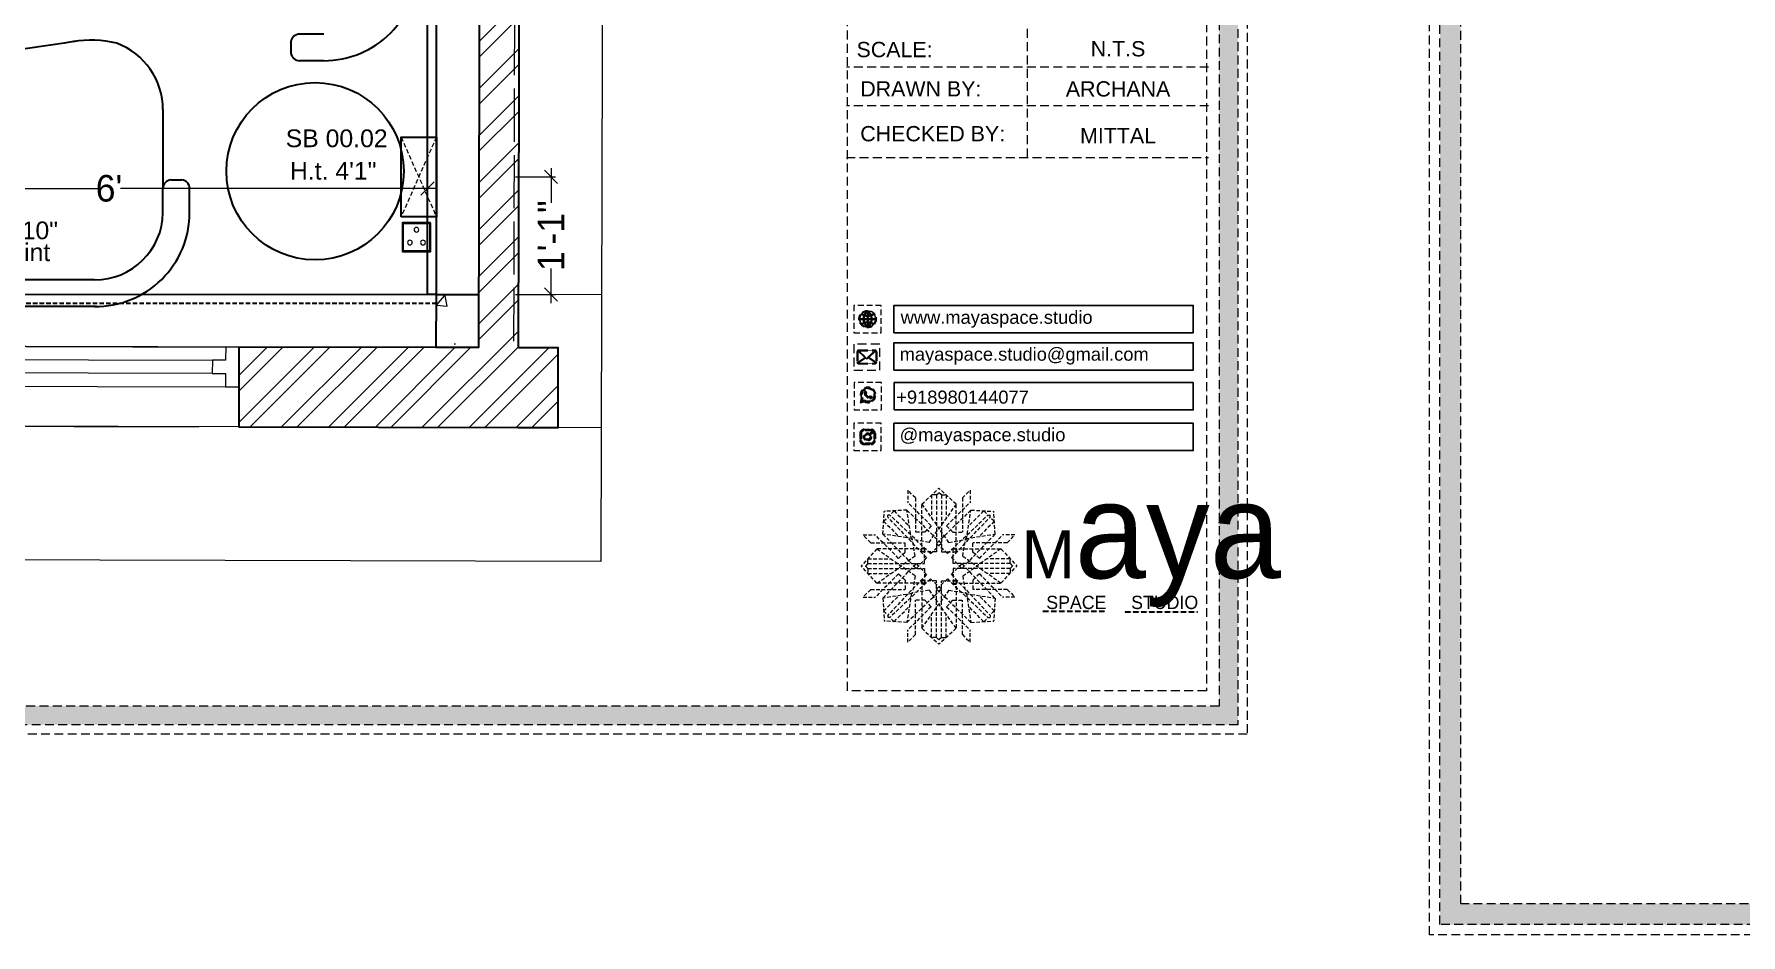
# Model space of a CAD drawing. Header units: millimetres. Extents: x 35877 to 3066687, y -650199 to -40525.
# Drawn here: x 147806 to 147998.4, y -179339.3 to -179237.7 of the extents above; entities that cross this region are included whole.
import ezdxf
from ezdxf.enums import TextEntityAlignment as Align

# ---------------------------------------------------------------- set-up
doc = ezdxf.new("R2010")
doc.units = ezdxf.units.MM
doc.header["$MEASUREMENT"] = 0
doc.header["$PDMODE"] = 35
for name, pattern in [('00 . GROUND FLOOR$0$DASHED', [0.75, 0.5, -0.25]), ('ACAD_ISO02W100', [15, 12, -3]), ('DASHED', [0.75, 0.5, -0.25]), ('DASHED2', [0.375, 0.25, -0.125]), ('DASHEDX2', [1.5, 1, -0.5])]:
    doc.linetypes.add(name, pattern=pattern)
doc.layers.get('Defpoints').update_dxf_attribs({"color": 220})
doc.layers.add('AR HATCH-7', color=7, linetype='Continuous')
for name, color, linetype, lineweight in [('Dimension', 10, 'DASHEDX2', 20), ('el', 7, 'Continuous', 20), ('ELEC-wires', 1, 'DASHED2', 13), ('Electrical', 84, 'Continuous', 30), ('FIRST FLOOR ( DW_RAIL )', 7, 'Continuous', 9), ('FUR', 250, 'Continuous', 0), ('FURNITURE', 32, 'Continuous', 9), ('furniture dimensions', 1, 'DASHED', 0), ('FURNITURE-1', 252, 'Continuous', 13), ('GDR_FLOATING COLUMN', 3, 'Continuous', 18), ('GROUND FLOOR', 7, 'Continuous', 9), ('GROUND FLOOR  ( PLINE )', 251, 'Continuous', 30), ('GROUND FLOOR ( DW_RAIL )', 7, 'Continuous', 9), ('hatch-rcc', 251, 'Continuous', 9), ('Labelling', 1, 'Continuous', 25), ('NAME PLATE', 7, 'Continuous', 25), ('wall', 7, 'Continuous', 30), ('XX~SLAB ( BEAM )~ ( DIM )', 7, 'Continuous', 9)]:
    doc.layers.add(name, color=color, linetype=linetype, lineweight=lineweight)
doc.styles.add('Arial', font='arial.ttf')
doc.styles.add('century g', font='GOTHIC.TTF')
doc.styles.get("Standard").update_dxf_attribs({"font": 'arial.ttf', "height": 6})
doc.dimstyles.new('Archana', dxfattribs={"dimtxt": 2, "dimasz": 0.75, "dimexe": 0.5, "dimexo": 0.5, "dimgap": 0, "dimtad": 0, "dimzin": 0, "dimdsep": 46, "dimlunit": 4, "dimtxsty": 'century g', "dimblk": 'OBLIQUE', "dimcen": 0, "dimdle": 1, "dimclrd": 256, "dimclre": 256, "dimclrt": 256, "dimadec": 0, "dimazin": 0, "dimtfac": 1, "dimtofl": 0, "dimtmove": 1, "dimatfit": 3, "dimfxl": 1, "dimfxlon": 1, "dimtolj": 1, "dimtzin": 0, "dimlwd": -1, "dimlwe": -1, "dimarcsym": 0})

# ---------------------------------------------------------------- blocks, each defined once
blk = doc.blocks.new('_Oblique')
at = {"layer": 'wall', "color": 0, "lineweight": -2}
blk.add_line((-0.5, -0.5), (0.5, 0.5), dxfattribs=at)
blk = doc.blocks.new('*D333')
at = {"layer": 'Defpoints', "color": 0, "linetype": 'Continuous', "lineweight": 0, "transparency": 16777216}
for p in [(147850.35, -179255.08), (147850.35, -179267.02, 0.05), (147778.53, -179272.84, 0.05)]:
    blk.add_point(p, dxfattribs=at)
at = {"layer": 'furniture dimensions', "color": 5, "linetype": 'Continuous', "transparency": 16777216}
for p, q in [((147777.53, -179255.08), (147813.14, -179255.08)), ((147851.35, -179255.08), (147815.74, -179255.08)), ((147850.35, -179259.08), (147850.35, -179254.58))]:
    blk.add_line(p, q, dxfattribs=at)
at = {"layer": 'furniture dimensions', "color": 5, "linetype": 'ByBlock', "transparency": 16777216}
blk.add_line((147778.53, -179259.08), (147778.53, -179254.58), dxfattribs=at)
at = {"layer": 'furniture dimensions', "color": 5, "linetype": 'Continuous', "transparency": 16777216, "xscale": 1.5, "yscale": 1.5, "zscale": 1.5, "rotation": 180}
blk.add_blockref('_Oblique', (147778.53, -179255.08), dxfattribs=at)
at = {"layer": 'furniture dimensions', "color": 5, "linetype": 'Continuous', "transparency": 16777216, "xscale": 1.5, "yscale": 1.5, "zscale": 1.5}
blk.add_blockref('_Oblique', (147850.35, -179255.08), dxfattribs=at)
at = {"layer": 'furniture dimensions', "linetype": 'Continuous', "lineweight": 0, "transparency": 16777216, "insert": (147814.44, -179255.08), "char_height": 3, "attachment_point": 5, "style": 'century g'}
blk.add_mtext("\\A1;6'", dxfattribs=at)
blk = doc.blocks.new('FSFSF')
at = {"color": 42, "lineweight": 5, "true_color": 0xe0ac11}
for p, q in [((28600.03, 143.51), (28600.03, 140.16)), ((28602.15, 141.41), (28600.03, 143.51)), ((28602.15, 141.41), (28602.15, 131.95)), ((28603.86, 139.69), (28608.58, 144.08)), ((28607.9, 142.22), (28606.58, 142.22)), ((28606.58, 142.22), (28606.58, 135.84)), ((28607.9, 142.22), (28608.58, 142.85)), ((28607.9, 142.22), (28607.9, 126.58)), ((28613.31, 139.69), (28608.58, 144.08)), ((28609.27, 142.22), (28608.59, 142.85)), ((28609.27, 142.22), (28609.27, 126.58)), ((28609.27, 142.22), (28610.59, 142.22)), ((28610.59, 142.22), (28610.59, 135.84)), ((28615.02, 141.41), (28617.14, 143.51)), ((28615.02, 141.41), (28615.02, 131.95)), ((28617.14, 143.51), (28617.14, 140.16)), ((28593.19, 131.45), (28593.54, 137.71)), ((28593.39, 135), (28594.56, 136.12)), ((28599.8, 138.06), (28593.54, 137.71)), ((28595.12, 136.69), (28594.53, 136.69)), ((28594.56, 136.12), (28594.56, 136.71)), ((28605.17, 124.98), (28594.56, 136.12)), ((28596.24, 137.86), (28595.12, 136.69)), ((28606.27, 126.08), (28595.12, 136.69)), ((28596.24, 137.86), (28600.47, 133.65)), ((28601.03, 130), (28599.8, 138.06)), ((28599.8, 138.05), (28608.58, 129.56)), ((28606.47, 133.76), (28600.03, 140.16)), ((28603.86, 126.58), (28603.86, 139.69)), ((28603.86, 139.69), (28608.58, 133.02)), ((28613.31, 139.69), (28608.59, 133.02)), ((28617.37, 138.05), (28608.59, 129.56)), ((28610.7, 133.76), (28617.14, 140.16)), ((28610.9, 126.08), (28622.05, 136.69)), ((28612.02, 124.98), (28622.62, 136.12)), ((28613.31, 126.58), (28613.31, 139.69)), ((28616.14, 130), (28617.37, 138.06)), ((28620.93, 137.86), (28616.7, 133.65)), ((28617.37, 138.06), (28623.63, 137.71)), ((28620.93, 137.86), (28622.05, 136.69)), ((28622.05, 136.69), (28622.64, 136.69)), ((28622.62, 136.12), (28622.62, 136.71)), ((28623.8, 135), (28622.62, 136.12)), ((28624, 131.45), (28623.65, 137.71)), ((28593.19, 131.45), (28601.69, 122.67)), ((28601.25, 130.22), (28593.19, 131.45)), ((28593.39, 135), (28597.6, 130.78)), ((28604.75, 131.95), (28602.15, 131.95)), ((28606.47, 133.76), (28604.75, 131.95)), ((28605.86, 129.18), (28608.58, 133.02)), ((28611.31, 129.18), (28608.59, 133.02)), ((28610.7, 133.76), (28612.42, 131.95)), ((28612.42, 131.95), (28615.02, 131.95)), ((28623.99, 131.45), (28615.5, 122.67)), ((28615.94, 130.22), (28624, 131.45)), ((28623.8, 135), (28619.59, 130.78)), ((28591.56, 127.39), (28587.17, 122.66)), ((28587.73, 131.22), (28591.08, 131.22)), ((28589.84, 129.1), (28587.73, 131.22)), ((28589.84, 129.1), (28599.29, 129.1)), ((28597.49, 124.78), (28591.08, 131.22)), ((28604.66, 127.39), (28591.56, 127.39)), ((28591.56, 127.39), (28598.23, 122.67)), ((28599.29, 126.5), (28599.29, 129.1)), ((28605.86, 129.18), (28601.03, 130)), ((28602.07, 125.39), (28601.25, 130.22)), ((28603.68, 126.54), (28603.68, 127.39)), ((28604.71, 127.57), (28603.86, 127.57)), ((28604.66, 123.35), (28604.66, 127.39)), ((28604.7, 126.58), (28604.71, 127.57)), ((28606.27, 126.08), (28608.58, 128.27)), ((28607.9, 128.92), (28608.58, 129.56)), ((28607.9, 128.92), (28608.58, 128.27)), ((28609.27, 128.92), (28608.59, 129.56)), ((28609.27, 128.92), (28608.59, 128.27)), ((28610.9, 126.08), (28608.59, 128.27)), ((28611.31, 129.18), (28616.14, 130)), ((28612.46, 126.58), (28612.46, 127.57)), ((28612.46, 127.57), (28613.31, 127.57)), ((28612.52, 123.35), (28612.52, 127.39)), ((28612.52, 127.39), (28625.63, 127.39)), ((28613.51, 126.54), (28613.51, 127.39)), ((28615.12, 125.39), (28615.94, 130.22)), ((28627.34, 129.1), (28617.89, 129.1)), ((28617.89, 126.5), (28617.89, 129.1)), ((28625.63, 127.39), (28618.96, 122.67)), ((28619.7, 124.78), (28626.1, 131.22)), ((28625.63, 127.39), (28630.02, 122.66)), ((28629.45, 131.22), (28626.1, 131.22)), ((28627.34, 129.1), (28629.45, 131.22)), ((28591.56, 117.94), (28587.17, 122.66)), ((28589.03, 123.35), (28588.4, 122.67)), ((28589.03, 121.98), (28588.4, 122.65)), ((28589.03, 123.35), (28589.03, 124.67)), ((28589.03, 124.67), (28595.4, 124.67)), ((28589.03, 123.35), (28604.66, 123.35)), ((28589.03, 121.98), (28604.66, 121.98)), ((28589.03, 121.98), (28589.03, 120.66)), ((28591.56, 117.94), (28598.23, 122.65)), ((28593.19, 113.88), (28601.69, 122.65)), ((28597.49, 124.78), (28599.29, 126.5)), ((28602.07, 125.39), (28598.23, 122.67)), ((28602.07, 119.94), (28598.23, 122.65)), ((28602.33, 123.35), (28601.69, 122.67)), ((28602.33, 121.98), (28601.69, 122.65)), ((28602.33, 123.35), (28602.97, 122.67)), ((28602.33, 121.98), (28602.97, 122.65)), ((28605.17, 124.98), (28602.97, 122.67)), ((28605.17, 120.35), (28602.97, 122.65)), ((28604.66, 126.54), (28603.68, 126.54)), ((28607.9, 126.58), (28603.86, 126.58)), ((28604.66, 121.98), (28604.66, 117.94)), ((28609.27, 126.58), (28613.31, 126.58)), ((28612.02, 124.98), (28614.21, 122.67)), ((28612.02, 120.35), (28614.21, 122.65)), ((28612.52, 126.54), (28613.51, 126.54)), ((28628.16, 123.35), (28612.52, 123.35)), ((28612.52, 121.98), (28612.52, 117.94)), ((28628.16, 121.98), (28612.52, 121.98)), ((28614.85, 123.35), (28614.21, 122.67)), ((28614.85, 121.98), (28614.21, 122.65)), ((28614.85, 123.35), (28615.5, 122.67)), ((28614.85, 121.98), (28615.5, 122.65)), ((28615.12, 125.39), (28618.96, 122.67)), ((28615.12, 119.94), (28618.96, 122.65)), ((28623.99, 113.88), (28615.5, 122.65)), ((28619.7, 124.78), (28617.89, 126.5)), ((28625.63, 117.94), (28618.96, 122.65)), ((28628.16, 124.67), (28621.78, 124.67)), ((28625.63, 117.94), (28630.02, 122.66)), ((28628.16, 123.35), (28628.16, 124.67)), ((28628.16, 123.35), (28628.78, 122.67)), ((28628.16, 121.98), (28628.78, 122.65)), ((28628.16, 121.98), (28628.16, 120.66)), ((28589.03, 120.66), (28595.4, 120.66)), ((28597.49, 120.54), (28591.08, 114.11)), ((28604.66, 117.94), (28591.56, 117.94)), ((28605.17, 120.35), (28594.56, 109.2)), ((28606.27, 119.15), (28595.12, 108.54)), ((28597.49, 120.54), (28599.29, 118.83)), ((28599.29, 118.83), (28599.29, 116.23)), ((28602.07, 119.94), (28601.25, 115.1)), ((28604.66, 118.78), (28603.68, 118.78)), ((28603.68, 118.78), (28603.68, 117.94)), ((28607.9, 118.65), (28603.86, 118.65)), ((28603.86, 118.65), (28603.86, 105.54)), ((28604.71, 117.66), (28603.86, 117.66)), ((28604.7, 118.65), (28604.71, 117.66)), ((28606.27, 119.15), (28608.58, 116.96)), ((28607.9, 103.01), (28607.9, 118.65)), ((28610.9, 119.15), (28608.59, 116.96)), ((28609.27, 118.65), (28613.31, 118.65)), ((28609.27, 103.01), (28609.27, 118.65)), ((28610.9, 119.15), (28622.05, 108.54)), ((28612.02, 120.35), (28622.62, 109.2)), ((28612.46, 118.65), (28612.46, 117.66)), ((28612.46, 117.66), (28613.31, 117.66)), ((28612.52, 118.78), (28613.51, 118.78)), ((28612.52, 117.94), (28625.63, 117.94)), ((28613.31, 118.65), (28613.31, 105.54)), ((28613.51, 118.78), (28613.51, 117.94)), ((28615.12, 119.94), (28615.94, 115.1)), ((28619.7, 120.54), (28617.89, 118.83)), ((28617.89, 118.83), (28617.89, 116.23)), ((28619.7, 120.54), (28626.1, 114.11)), ((28628.16, 120.66), (28621.78, 120.66)), ((28589.84, 116.23), (28587.73, 114.11)), ((28587.73, 114.11), (28591.08, 114.11)), ((28589.84, 116.23), (28599.29, 116.23)), ((28601.25, 115.1), (28593.19, 113.87)), ((28593.19, 113.87), (28593.54, 107.62)), ((28593.39, 110.32), (28597.6, 114.55)), ((28599.8, 107.17), (28608.58, 115.67)), ((28601.03, 115.23), (28599.8, 107.17)), ((28605.86, 116.05), (28601.03, 115.23)), ((28602.15, 103.82), (28602.15, 113.27)), ((28604.75, 113.27), (28602.15, 113.27)), ((28606.47, 111.47), (28604.75, 113.27)), ((28605.86, 116.05), (28608.58, 112.21)), ((28607.9, 116.31), (28608.58, 116.96)), ((28607.9, 116.31), (28608.58, 115.67)), ((28609.27, 116.31), (28608.59, 116.96)), ((28609.27, 116.31), (28608.59, 115.67)), ((28611.31, 116.05), (28608.59, 112.21)), ((28617.37, 107.17), (28608.59, 115.67)), ((28610.7, 111.47), (28612.42, 113.27)), ((28611.31, 116.05), (28616.14, 115.23)), ((28612.42, 113.27), (28615.02, 113.27)), ((28615.02, 103.82), (28615.02, 113.27)), ((28615.94, 115.1), (28624, 113.87)), ((28616.14, 115.23), (28617.37, 107.17)), ((28627.34, 116.23), (28617.89, 116.23)), ((28623.8, 110.32), (28619.59, 114.55)), ((28624, 113.87), (28623.65, 107.62)), ((28629.45, 114.11), (28626.1, 114.11)), ((28627.34, 116.23), (28629.45, 114.11)), ((28593.39, 110.32), (28594.56, 109.2)), ((28595.12, 108.54), (28594.53, 108.54)), ((28594.56, 109.2), (28594.56, 108.61)), ((28596.24, 107.37), (28595.12, 108.54)), ((28596.24, 107.37), (28600.47, 111.58)), ((28606.47, 111.47), (28600.03, 105.07)), ((28603.86, 105.54), (28608.58, 112.21)), ((28606.58, 103.01), (28606.58, 109.38)), ((28613.31, 105.54), (28608.59, 112.21)), ((28610.59, 103.01), (28610.59, 109.38)), ((28610.7, 111.47), (28617.14, 105.07)), ((28620.93, 107.37), (28616.7, 111.58)), ((28620.93, 107.37), (28622.05, 108.54)), ((28622.05, 108.54), (28622.64, 108.54)), ((28623.8, 110.32), (28622.62, 109.2)), ((28622.62, 109.2), (28622.62, 108.61)), ((28599.8, 107.17), (28593.54, 107.52)), ((28600.03, 101.71), (28600.03, 105.07)), ((28602.15, 103.82), (28600.03, 101.71)), ((28603.86, 105.54), (28608.58, 101.15)), ((28613.31, 105.54), (28608.58, 101.15)), ((28615.02, 103.82), (28617.14, 101.71)), ((28617.14, 101.71), (28617.14, 105.07)), ((28617.37, 107.17), (28623.63, 107.52)), ((28607.9, 103.01), (28606.58, 103.01)), ((28607.9, 103.01), (28608.58, 102.38)), ((28609.27, 103.01), (28608.59, 102.38)), ((28609.27, 103.01), (28610.59, 103.01))]:
    blk.add_line(p, q, dxfattribs=at)
blk = doc.blocks.new('hgwg')
at = {"layer": 'Dimension', "true_color": 0xd39e00}
h = blk.add_hatch(color=42, dxfattribs=at)
h.dxf.hatch_style = 1
h.paths.add_polyline_path([(27505.71, 45.05), (27494.27, 45.05), (27494.27, 44.9), (27505.71, 44.9)])
h = blk.add_hatch(color=42, dxfattribs=at)
h.dxf.hatch_style = 1
h.paths.add_polyline_path([(27523.3, 44.9), (27509.68, 44.9), (27509.68, 44.75), (27523.3, 44.75)])
at = {"layer": 'Dimension', "color": 42, "true_color": 0xd39e00}
for p, q in [((27494.27, 45.05), (27505.71, 45.05)), ((27494.27, 44.9), (27494.27, 45.05)), ((27505.71, 45.05), (27505.71, 44.9)), ((27494.27, 44.9), (27505.71, 44.9)), ((27509.68, 44.9), (27523.3, 44.9)), ((27509.68, 44.9), (27509.68, 44.75)), ((27509.68, 44.75), (27523.3, 44.75)), ((27523.3, 44.75), (27523.3, 44.9))]:
    blk.add_line(p, q, dxfattribs=at)
at = {"layer": 'Dimension', "color": 42, "true_color": 0xd39e00, "attachment_point": 1}
for s, width, insert, char_height in [('{\\fCinzel|b0|i0|c0|p2;\\H1.5x;M\\fAmsterdam One|b0|i0|c0|p2;\\H2x;aya}', 85.3277, (27490.17, 69.17), 6), ('{\\fCinzel|b0|i0|c0|p0;SPACE     STUDIO}', 66.129, (27494.83, 47.86), 2.5)]:
    blk.add_mtext_dynamic_manual_height_columns(s, width=width, gutter_width=30, heights=[0], dxfattribs=dict(at, insert=insert, char_height=char_height))
blk = doc.blocks.new('QEGW4TG')
at = {"layer": 'Dimension', "true_color": 0x000000}
h = blk.add_hatch(color=18, dxfattribs=at)
h.dxf.hatch_style = 1
h.paths.add_polyline_path([(2.69, 1.93, 0.170513), (2.95, 1.97, 0.190337), (3.11, 2.18, 0.316231), (3.07, 2.28), (2.79, 2.37, 0.273721), (2.69, 2.34, 0.040749), (2.63, 2.27, -0.441282), (2.53, 2.25, -0.11828), (2.06, 2.64, -0.441282), (2.07, 2.74, 0.040749), (2.13, 2.81, 0.290083), (2.14, 2.92), (2.01, 3.18, 0.316231), (1.91, 3.2, 0.190337), (1.73, 3, 0.170513), (1.72, 2.74, 0.252784)], flags=0)
h.paths.add_polyline_path([(1.19, 1.98), (1.03, 1.3, 0.550912), (1.11, 1.23), (1.75, 1.39, 6.344125)])
h.paths.add_polyline_path([(1.81, 1.7), (1.4, 1.6), (1.5, 2.03, -9.071339)], flags=16)
h.paths.add_polyline_path([(3.11, 2.16, -0.17811), (2.95, 1.97, -0.170513), (2.69, 1.93, -0.252784), (1.72, 2.74, -0.170513), (1.73, 3, -0.17811), (1.89, 3.19, -0.370089), (2.01, 3.18), (2.14, 2.92, -0.307185), (2.13, 2.8, -0.041087), (2.06, 2.73, 0.321676), (2.05, 2.65, 0.126524), (2.55, 2.24, 0.312216), (2.62, 2.26, -0.041087), (2.68, 2.34, -0.290673), (2.79, 2.37), (3.07, 2.28, -0.370089)], flags=0)
h = blk.add_hatch(color=18, dxfattribs=at)
h.dxf.hatch_style = 1
h.paths.add_polyline_path([(2.79, 2.37, 0.273721), (2.69, 2.34, 0.040749), (2.63, 2.27, -0.441282), (2.53, 2.25, -0.11828), (2.06, 2.64, -0.441282), (2.07, 2.74, 0.040749), (2.13, 2.81, 0.290083), (2.14, 2.92), (2.01, 3.18, 0.316231), (1.91, 3.2, 0.190337), (1.73, 3, 0.170513), (1.72, 2.74, 0.252784), (2.69, 1.93, 0.170513), (2.95, 1.97, 0.190337), (3.11, 2.18, 0.316231), (3.07, 2.28)])
for p, q in [((2.01, 3.18), (2.14, 2.92)), ((1.19, 1.98), (1.03, 1.3)), ((1.1, 1.23), (1.75, 1.39)), ((1.5, 2.03), (1.4, 1.6)), ((1.4, 1.6), (1.81, 1.7)), ((3.07, 2.28), (2.8, 2.36))]:
    blk.add_line(p, q)
blk.add_lwpolyline([(0, 0), (4.68, 0), (4.68, 4.68), (0, 4.68)], close=True)
for centre, radius, start, end in [((2.39, 2.56), 1.34, 241.4727, 205.6422), ((2.39, 2.56), 1.04, 235.9962, 210.8333), ((2.09, 2.87), 0.39, 159.7007, 198.4072), ((2.07, 2.87), 0.364, 118.9685, 159.3648), ((1.94, 3.12), 0.0896, 41.8985, 123.1344), ((1.09, 1.29), 0.0598, 164.8483, 282.1458), ((2.96, 3.23), 1.33, 201.4218, 258.1669), ((2.11, 2.68), 0.066, 135.9932, 224.8892), ((1.67, 3.16), 0.586, 312.4617, 321.8728), ((3.12, 3.42), 1.31, 216.5455, 243.5279), ((2.05, 2.87), 0.104, 320.3924, 28.6971), ((2.57, 2.3), 0.066, 234.2482, 323.1441), ((3.11, 1.94), 0.586, 137.2645, 146.6756), ((2.76, 2.27), 0.104, 70.4402, 138.745), ((2.75, 2.31), 0.39, 260.7301, 299.4366), ((2.76, 2.29), 0.364, 299.7725, 340.1688), ((3.03, 2.2), 0.0896, 336.0029, 57.2388)]:
    blk.add_arc(centre, radius, start, end)
blk = doc.blocks.new('ASGERG')
at = {"layer": 'Dimension', "true_color": 0x000000}
h = blk.add_hatch(color=18, dxfattribs=at)
h.dxf.hatch_style = 1
h.paths.add_polyline_path([(0.99, 1.7, 0.353872), (1.69, 1.03), (2.96, 1.03, 0.353872), (3.66, 1.7), (3.66, 2.99, 0.353872), (2.96, 3.67), (1.69, 3.67, 0.353872), (0.99, 2.99)])
h.paths.add_polyline_path([(1.27, 2.97, -0.353872), (1.72, 3.4), (2.94, 3.4, -0.353872), (3.38, 2.97), (3.38, 1.72, -0.353872), (2.94, 1.3), (1.72, 1.3, -0.353872), (1.27, 1.72)], flags=16)
h.paths.add_polyline_path([(3.02, 2.35, -1), (1.64, 2.35, -1)], flags=0)
h.paths.add_polyline_path([(2.74, 2.35, -1), (1.92, 2.35, -1)], flags=0)
h.paths.add_polyline_path([(2.86, 3.02, -1), (3.19, 3.02, -1)], flags=0)
h.paths.add_polyline_path([(1.64, 2.35, 1), (3.02, 2.35, 1)], flags=0)
h = blk.add_hatch(color=18, dxfattribs=at)
h.dxf.hatch_style = 1
h.paths.add_polyline_path([(1.64, 2.35, 1), (3.02, 2.35, 1)])
h.paths.add_polyline_path([(2.74, 2.35, -1), (1.92, 2.35, -1)], flags=16)
h = blk.add_hatch(color=18, dxfattribs=at)
h.dxf.hatch_style = 1
h.paths.add_polyline_path([(3.19, 3.02, 1), (2.86, 3.02, 1)])
for p, q in [((0.99, 2.99), (0.99, 1.7)), ((1.27, 2.97), (1.27, 1.72)), ((1.69, 3.67), (2.96, 3.67)), ((2.94, 3.4), (1.72, 3.4)), ((3.38, 2.97), (3.38, 1.72)), ((3.66, 2.99), (3.66, 1.7)), ((1.69, 1.03), (2.96, 1.03)), ((2.94, 1.3), (1.72, 1.3))]:
    blk.add_line(p, q)
blk.add_lwpolyline([(0, 0), (4.68, 0), (4.68, 4.68), (0, 4.68)], close=True)
for centre, radius in [((2.33, 2.35), 0.694), ((3.02, 3.02), 0.168), ((2.33, 2.35), 0.414)]:
    blk.add_circle(centre, radius)
for centre, radius, start, end in [((1.76, 2.89), 0.778, 94.8631, 172.8127), ((1.76, 2.91), 0.491, 94.8631, 172.8127), ((2.9, 2.91), 0.491, 7.1873, 85.1369), ((2.89, 2.89), 0.778, 7.1873, 85.1369), ((1.76, 1.8), 0.778, 187.1873, 265.1369), ((1.76, 1.78), 0.491, 187.1873, 265.1369), ((2.9, 1.78), 0.491, 274.8631, 352.8127), ((2.89, 1.8), 0.778, 274.8631, 352.8127)]:
    blk.add_arc(centre, radius, start, end)
blk = doc.blocks.new('DTGWEGEARG')
at = {"layer": 'Dimension', "true_color": 0x000000}
h = blk.add_hatch(color=18, dxfattribs=at)
h.dxf.hatch_style = 1
h.paths.add_polyline_path([(3.83, 2.34, 1), (0.85, 2.34, 1)])
h.paths.add_polyline_path([(2.51, 1.01, 0.105795), (2.96, 1.58, -0.055205), (3.3, 1.41, -0.169822)], flags=16)
h.paths.add_polyline_path([(2.41, 1.12), (2.41, 1.69, -0.058279), (2.81, 1.63, -0.103353)], flags=16)
h.paths.add_polyline_path([(2.26, 1.13, -0.101741), (1.87, 1.63, -0.057171), (2.26, 1.69)], flags=16)
h.paths.add_polyline_path([(2.17, 1.01, -0.169822), (1.38, 1.41, -0.055205), (1.72, 1.58, 0.105795)], flags=16)
h.paths.add_polyline_path([(3.02, 1.72, 0.081336), (3.13, 2.27), (3.68, 2.27, -0.152069), (3.4, 1.52, 0.05687)], flags=16)
h.paths.add_polyline_path([(2.87, 1.77, 0.061945), (2.41, 1.84), (2.41, 2.27), (2.98, 2.27, -0.081344)], flags=16)
h.paths.add_polyline_path([(2.26, 1.84, 0.060923), (1.8, 1.77, -0.081344), (1.7, 2.27), (2.26, 2.27)], flags=16)
h.paths.add_polyline_path([(1.66, 1.72, 0.05687), (1.28, 1.52, -0.152069), (1, 2.27), (1.55, 2.27, 0.081336)], flags=16)
h.paths.add_polyline_path([(2.41, 2.42), (2.41, 2.83, 0.061945), (2.87, 2.91, -0.080009), (2.98, 2.42)], flags=16)
h.paths.add_polyline_path([(3.13, 2.42, 0.080116), (3.02, 2.96, 0.05687), (3.4, 3.16, 0.028258), (3.3, 3.27, -0.055205), (2.96, 3.1, 0.105795), (2.51, 3.67, -0.36029), (3.68, 2.42)], flags=16)
h.paths.add_polyline_path([(2.26, 2.42), (1.7, 2.42, -0.080009), (1.8, 2.91, 0.060923), (2.26, 2.84)], flags=16)
h.paths.add_polyline_path([(1.55, 2.42), (1, 2.42, -0.150466), (1.28, 3.16, 0.05687), (1.66, 2.96, 0.080116)], flags=16)
h.paths.add_polyline_path([(2.41, 2.98), (2.41, 3.56, -0.103353), (2.81, 3.05, -0.058279)], flags=16)
h.paths.add_polyline_path([(2.26, 2.99, -0.057171), (1.87, 3.05, -0.101741), (2.26, 3.55)], flags=16)
h.paths.add_polyline_path([(1.72, 3.1, -0.055205), (1.38, 3.27, -0.169822), (2.17, 3.67, 0.105795)], flags=16)
blk.add_lwpolyline([(0, 0), (4.68, 0), (4.68, 4.68), (0, 4.68)], close=True)
at = {"layer": 'Dimension', "color": 18, "true_color": 0x000000}
for p, q in [((2.26, 3.55), (2.26, 2.99)), ((2.41, 3.56), (2.41, 2.98)), ((1, 2.42), (1.55, 2.42)), ((1, 2.27), (1.55, 2.27)), ((1.7, 2.42), (2.26, 2.42)), ((1.7, 2.27), (2.26, 2.27)), ((2.26, 2.84), (2.26, 2.42)), ((2.26, 2.27), (2.26, 1.84)), ((2.26, 1.69), (2.26, 1.13)), ((2.41, 2.83), (2.41, 2.42)), ((2.41, 2.42), (2.98, 2.42)), ((2.41, 2.27), (2.98, 2.27)), ((2.41, 2.27), (2.41, 1.84)), ((2.41, 1.69), (2.41, 1.12)), ((3.13, 2.42), (3.68, 2.42)), ((3.13, 2.27), (3.68, 2.27))]:
    blk.add_line(p, q, dxfattribs=at)
blk.add_circle((2.34, 2.34), 1.49, dxfattribs=at)
for centre, radius, start, end in [((2.34, 2.34), 1.34, 142.3819, 176.6093), ((2.34, 4.74), 1.9, 236.1399, 249.1595), ((2.34, 2.34), 1.34, 97.3549, 135.9073), ((2.34, 4.74), 1.75, 236.7417, 249.3811), ((3.28, 2.34), 1.73, 159.0567, 177.3789), ((3.28, 2.34), 1.73, 129.9301, 154.0867), ((3.28, 2.34), 1.58, 130.1073, 153.3446), ((2.34, 4.74), 1.75, 254.3336, 267.422), ((1.4, 2.34), 1.58, 26.6554, 50.2584), ((2.34, 4.74), 1.75, 272.3248, 285.6664), ((2.34, 2.34), 1.34, 3.3907, 82.6451), ((1.4, 2.34), 1.73, 25.9133, 50.0699), ((2.34, 4.74), 1.75, 290.6189, 303.2583), ((2.34, 4.74), 1.9, 290.8405, 303.8601), ((1.4, 2.34), 1.73, 2.6211, 20.9433), ((2.34, 2.34), 1.34, 183.0315, 217.6181), ((2.34, -0.06), 1.9, 110.8405, 123.8601), ((2.34, -0.06), 1.75, 110.6189, 123.2583), ((2.34, 2.34), 1.34, 224.0927, 262.6451), ((3.28, 2.34), 1.73, 182.3435, 200.9433), ((3.28, 2.34), 1.58, 158.8325, 177.1302), ((3.28, 2.34), 1.58, 182.5658, 201.1675), ((3.28, 2.34), 1.73, 205.9133, 230.0699), ((2.34, 4.74), 1.9, 253.6799, 267.6253), ((2.34, -0.06), 1.9, 92.3747, 106.3201), ((2.34, -0.06), 1.75, 92.578, 105.6664), ((3.28, 2.34), 1.58, 206.6554, 229.8927), ((2.34, 4.74), 1.9, 272.1415, 286.3201), ((2.34, -0.06), 1.9, 73.6799, 87.8585), ((2.34, -0.06), 1.75, 74.3336, 87.6752), ((1.4, 2.34), 1.58, 309.7416, 333.3446), ((1.4, 2.34), 1.73, 309.9301, 334.0867), ((2.34, 2.34), 1.34, 277.3549, 315.9073), ((1.4, 2.34), 1.58, 2.8698, 21.1675), ((1.4, 2.34), 1.58, 338.8325, 357.4342), ((2.34, -0.06), 1.75, 56.7417, 69.3811), ((1.4, 2.34), 1.73, 339.0567, 357.6565), ((2.34, -0.06), 1.9, 56.1399, 69.1595), ((2.34, 2.34), 1.34, 322.3819, 356.9685)]:
    blk.add_arc(centre, radius, start, end, dxfattribs=at)
blk = doc.blocks.new('6616')
at = {"color": 242, "linetype": 'DASHED', "true_color": 0xcd2027}
for p, q in [((386784.79, -36915.77), (386775.78, -36911.78)), ((386784.79, -36911.78), (386775.78, -36915.77))]:
    blk.add_line(p, q, dxfattribs=at)
at = {"layer": 'ELEC-wires', "color": 5, "linetype": 'ByBlock', "lineweight": 30, "ltscale": 4}
blk.add_lwpolyline([(386775.78, -36911.78), (386784.79, -36911.78), (386784.79, -36915.77), (386775.78, -36915.77)], close=True, dxfattribs=at)
blk = doc.blocks.new('*D632')
at = {"layer": 'Defpoints', "color": 0, "linetype": 'Continuous', "lineweight": 0, "transparency": 16777216}
for p in [(147851.36, -179253.78, 0.05), (147864.28, -179253.78), (147853.73, -179267.04, 0.05)]:
    blk.add_point(p, dxfattribs=at)
at = {"layer": 'furniture dimensions', "color": 5, "linetype": 'Continuous', "transparency": 16777216}
for p, q in [((147860.28, -179253.78), (147864.78, -179253.78)), ((147864.28, -179252.78), (147864.28, -179256.69)), ((147864.28, -179268.04), (147864.28, -179264.13))]:
    blk.add_line(p, q, dxfattribs=at)
at = {"layer": 'furniture dimensions', "color": 5, "linetype": 'ByBlock', "transparency": 16777216}
blk.add_line((147860.28, -179267.04), (147864.78, -179267.04), dxfattribs=at)
at = {"layer": 'furniture dimensions', "color": 5, "linetype": 'Continuous', "transparency": 16777216, "xscale": 1.5, "yscale": 1.5, "zscale": 1.5}
for p, rotation in [((147864.28, -179253.78), 90), ((147864.28, -179267.04), 270)]:
    blk.add_blockref('_Oblique', p, dxfattribs=dict(at, rotation=rotation))
at = {"layer": 'furniture dimensions', "linetype": 'Continuous', "lineweight": 0, "transparency": 16777216, "insert": (147864.28, -179260.41), "char_height": 3, "attachment_point": 5, "rotation": 90, "style": 'century g'}
blk.add_mtext('\\A1;1\'-1"', dxfattribs=at)
blk = doc.blocks.new('erfer')
at = {"layer": 'hatch-rcc', "lineweight": 30}
blk.add_lwpolyline([(1905.9, -1304.21), (1908.38, -1304.21), (1908.38, -1306.73), (1905.9, -1306.73)], close=True, dxfattribs=at)
at = {"layer": 'hatch-rcc'}
blk.add_lwpolyline([(1905.96, -1304.28), (1908.31, -1304.28), (1908.31, -1306.66), (1905.96, -1306.66)], close=True, dxfattribs=at)
for centre in [(1907.14, -1304.81), (1906.56, -1305.95), (1907.72, -1305.95)]:
    blk.add_circle(centre, 0.211, dxfattribs=at)

msp = doc.modelspace()

# ---------------------------------------------------------------- hatches: boundary and pattern name
at = {"layer": 'AR HATCH-7', "lineweight": 0, "true_color": 0x939598, "transparency": 33554687}
h = msp.add_hatch(dxfattribs=at)
h.set_pattern_fill('ANSI32', color=252, scale=10)
h.set_pattern_definition([(45, (-155.4747, 1793.1565), (-2.65165043, 2.65165043), []), (45, (-153.707, 1793.1565), (-2.65165043, 2.65165043), [])])
h.paths.add_polyline_path([(147781.099, -179272.851), (147754.1, -179272.781), (147754.076, -179281.781), (147781.076, -179281.851)])
h.paths.add_polyline_path([(147865.099, -179273.068), (147860.599, -179273.056), (147860.789, -179199.557), (147870.155, -179199.581), (147870.166, -179195.081), (147860.801, -179195.057), (147860.847, -179177.057), (147856.347, -179177.045), (147856.306, -179193.045), (147856.099, -179273.045), (147851.099, -179273.032), (147841.602, -179273.007), (147832.102, -179273.005), (147832.102, -179272.983), (147829.099, -179272.975), (147829.088, -179277.475), (147829.076, -179281.975), (147860.576, -179282.056), (147865.076, -179282.068)])
at = {"layer": 'Dimension', "true_color": 0xd39e00, "transparency": 33554687}
h = msp.add_hatch(color=42, dxfattribs=at)
h.paths.add_polyline_path([(147640.502, -179103.586), (147640.502, -179315.612), (147941.728, -179315.612), (147941.728, -179103.586)])
h.paths.add_polyline_path([(147642.616, -179105.7), (147939.614, -179105.7), (147939.614, -179313.498), (147642.616, -179313.498)], flags=16)
h = msp.add_hatch(color=42, dxfattribs=at)
h.paths.add_polyline_path([(147964.508, -179102.964), (147964.508, -179338.146), (148298.633, -179338.146), (148298.633, -179102.964)])
h.paths.add_polyline_path([(147966.853, -179105.309), (148296.288, -179105.309), (148296.288, -179335.801), (147966.853, -179335.801)], flags=16)
at = {"layer": 'Dimension', "true_color": 0x000000, "transparency": 33554687}
h = msp.add_hatch(color=18, dxfattribs=at)
h.dxf.hatch_style = 1
h.paths.add_polyline_path([(147900.781, -179274.88, 0.4142136), (147901.006, -179274.655), (147901.006, -179273.533, 0.4142136), (147900.781, -179273.309), (147898.998, -179273.309, 0.4142136), (147898.774, -179273.533), (147898.774, -179274.655, 0.4142136), (147898.998, -179274.88)])
h.paths.add_polyline_path([(147900.055, -179274.204), (147900.88, -179274.755, -0.1989124), (147900.781, -179274.796), (147898.998, -179274.796, -0.1989124), (147898.899, -179274.755), (147899.724, -179274.204), (147899.89, -179274.358)], flags=16)
h.paths.add_polyline_path([(147899.89, -179274.243), (147898.982, -179273.394, -0.0287833), (147898.998, -179273.393), (147900.781, -179273.393, -0.0287833), (147900.797, -179273.394)], flags=16)
h.paths.add_polyline_path([(147900.118, -179274.144), (147900.879, -179273.432, -0.2024819), (147900.922, -179273.533), (147900.922, -179274.655, -0.043076), (147900.919, -179274.679)], flags=16)
h.paths.add_polyline_path([(147899.661, -179274.144), (147898.86, -179274.679, -0.043076), (147898.858, -179274.655), (147898.858, -179273.533, -0.2024819), (147898.9, -179273.432)], flags=16)
at = {"layer": 'FURNITURE-1', "lineweight": 0, "true_color": 0xc7c8ca, "transparency": 33554687}
h = msp.add_hatch(dxfattribs=at)
h.set_pattern_fill('AR-CONC', color=9, scale=2)
h.set_pattern_definition([(50, (-179.122, 1793.157), (14.34520365, -1.2550427), [1.5, -16.5]), (355, (-179.122, 1793.157), (-2.7750267, 15.0438427), [1.2, -13.2]), (100.4514445, (-177.926, 1793.052), (11.5701769, 13.7887998), [1.2748038, -14.0228422]), (46.1842, (-179.122, 1797.157), (21.3448266, -3.3103856), [2.25, -24.75]), (96.635635, (-177.343, 1796.88), (18.693239, 19.482372), [1.9122068, -21.0342752]), (351.184164, (-179.122, 1797.157), (18.693239, 19.482372), [1.8, -19.8]), (21, (-177.122, 1796.157), (11.93814104, -8.0523778), [1.5, -16.5]), (326, (-177.122, 1796.157), (4.8663066, 14.5030009), [1.2, -13.2]), (71.451445, (-176.127, 1795.486), (16.8044475, 6.45062306), [1.2748038, -14.0228422]), (37.5, (-179.1216, 1793.1565), (0.24319711, 6.65787708), [0, -13.04, 0, -13.4, 0, -13.25]), (7.5, (-179.1216, 1793.1565), (5.26139075, 7.88823424), [0, -7.64, 0, -12.74, 0, -5.05]), (327.5, (-183.5816, 1793.1565), (10.67644872, -0.45109743), [0, -5, 0, -15.6, 0, -20.7]), (317.5, (-185.582, 1793.157), (11.6637234, 2.00209965), [0, -6.5, 0, -10.36, 0, -14.7])])
h.paths.add_polyline_path([(147856.099, -179267.192), (147851.114, -179267.192), (147851.114, -179273.045), (147856.099, -179273.045)])

# ---------------------------------------------------------------- linework, layer by layer
at = {"color": 18, "true_color": 0x000000, "transparency": 33554687, "elevation": 0.05}
for points in [[(147902.948, -179271.364), (147936.7, -179271.364), (147936.7, -179268.279), (147902.948, -179268.279)], [(147902.948, -179275.575), (147936.7, -179275.575), (147936.7, -179272.49), (147902.948, -179272.49)], [(147902.963, -179280.066), (147936.7, -179280.066), (147936.7, -179276.981), (147902.963, -179276.981)], [(147902.948, -179284.664), (147936.7, -179284.664), (147936.7, -179281.579), (147902.948, -179281.579)]]:
    msp.add_lwpolyline(points, close=True, dxfattribs=at)
at = {"layer": 'Dimension', "color": 42, "true_color": 0xd39e00, "transparency": 33554687}
for p, q in [((147918.005, -179251.58, 0.05), (147918.005, -179227.268, 0.05)), ((147938.428, -179241.373, 0.05), (147897.582, -179241.373, 0.05)), ((147938.428, -179245.752, 0.05), (147897.582, -179245.752, 0.05)), ((147897.582, -179251.58, 0.05), (147938.428, -179251.58, 0.05))]:
    msp.add_line(p, q, dxfattribs=at)
at = {"layer": 'Dimension', "color": 18, "true_color": 0x000000, "transparency": 33554687}
for p, q in [((147898.774, -179273.533, 0.05), (147898.774, -179274.655, 0.05)), ((147898.858, -179273.533, 0.05), (147898.858, -179274.655, 0.05)), ((147898.86, -179274.679, 0.05), (147899.661, -179274.144, 0.05)), ((147898.899, -179274.755, 0.05), (147899.724, -179274.204, 0.05)), ((147898.9, -179273.432, 0.05), (147899.661, -179274.144, 0.05)), ((147898.982, -179273.394, 0.05), (147899.89, -179274.243, 0.05)), ((147898.998, -179273.309, 0.05), (147900.781, -179273.309, 0.05)), ((147898.998, -179273.393, 0.05), (147900.781, -179273.393, 0.05)), ((147898.998, -179274.796, 0.05), (147900.781, -179274.796, 0.05)), ((147898.998, -179274.88, 0.05), (147900.781, -179274.88, 0.05)), ((147899.724, -179274.204, 0.05), (147899.89, -179274.358, 0.05)), ((147899.89, -179274.243, 0.05), (147900.797, -179273.394, 0.05)), ((147899.89, -179274.358, 0.05), (147900.055, -179274.204, 0.05)), ((147900.88, -179274.755, 0.05), (147900.055, -179274.204, 0.05)), ((147900.118, -179274.144, 0.05), (147900.879, -179273.432, 0.05)), ((147900.919, -179274.679, 0.05), (147900.118, -179274.144, 0.05)), ((147900.922, -179273.533, 0.05), (147900.922, -179274.655, 0.05)), ((147901.006, -179273.533, 0.05), (147901.006, -179274.655, 0.05))]:
    msp.add_line(p, q, dxfattribs=at)
at = {"layer": 'Dimension', "color": 42, "true_color": 0xd39e00, "transparency": 33554687}
for points, elevation in [([(147639.444, -179102.529), (147942.786, -179102.529), (147942.786, -179316.669), (147639.444, -179316.669)], 0.05), ([(147640.502, -179103.586), (147941.728, -179103.586), (147941.728, -179315.612), (147640.502, -179315.612)], 0.05), ([(147963.335, -179101.792), (148299.805, -179101.792), (148299.805, -179339.319), (147963.335, -179339.319)], 0.292), ([(147964.508, -179102.964), (148298.633, -179102.964), (148298.633, -179338.146), (147964.508, -179338.146)], 0.292), ([(147966.853, -179105.309), (148296.288, -179105.309), (148296.288, -179335.801), (147966.853, -179335.801)], 0.292), ([(147642.616, -179105.7), (147939.614, -179105.7), (147939.614, -179313.498), (147642.616, -179313.498)], 0.05), ([(147897.707, -179311.758), (147897.707, -179107.44), (147938.183, -179107.44), (147938.183, -179311.758)], 0.05)]:
    msp.add_lwpolyline(points, close=True, dxfattribs=dict(at, elevation=elevation))
at = {"layer": 'Dimension', "transparency": 33554687, "elevation": 0.05}
msp.add_lwpolyline([(147898.421, -179275.598), (147901.355, -179275.598), (147901.355, -179272.664), (147898.421, -179272.664)], close=True, dxfattribs=at)
at = {"layer": 'Dimension', "color": 18, "true_color": 0x000000, "transparency": 33554687}
for centre, radius, start, end in [((147898.998, -179273.533, 0.05), 0.224, 90, 180), ((147898.998, -179274.655, 0.05), 0.224, 180, 270), ((147898.998, -179273.533, 0.05), 0.14, 134.21354, 180), ((147898.998, -179274.655, 0.05), 0.14, 180, 189.86619), ((147898.998, -179274.655, 0.05), 0.14, 224.99995, 270), ((147898.998, -179273.533, 0.05), 0.14, 90, 96.59481), ((147900.781, -179273.533, 0.05), 0.224, 0, 90), ((147900.781, -179273.533, 0.05), 0.14, 83.40519, 90), ((147900.781, -179274.655, 0.05), 0.224, 270, 0), ((147900.781, -179274.655, 0.05), 0.14, 270, 315.00005), ((147900.781, -179273.533, 0.05), 0.14, 0, 45.78646), ((147900.781, -179274.655, 0.05), 0.14, 350.13381, 0)]:
    msp.add_arc(centre, radius, start, end, dxfattribs=at)
at = {"layer": 'FIRST FLOOR ( DW_RAIL )', "lineweight": 0, "transparency": 33554687, "elevation": 0.05}
msp.add_lwpolyline([(147686.789, -179110.982), (147870.382, -179111.456), (147869.903, -179297.165), (147686.31, -179296.691)], close=True, dxfattribs=at)
at = {"layer": 'FUR', "transparency": 33554687}
for p, q in [((147848.598, -179256.701, 0.05), (147848.598, -179256.701, 0.05)), ((147825.004, -179258.64, 0.05), (147825.004, -179258.64, 0.05))]:
    msp.add_line(p, q, dxfattribs=at)
at = {"layer": 'FURNITURE', "color": 9, "lineweight": 30, "true_color": 0xc7c8ca, "transparency": 16777216}
for p, q in [((147838.66, -179237.659, 2.39), (147835.958, -179237.659, 2.39)), ((147834.958, -179238.535, 3.75), (147834.958, -179239.783, 3.75)), ((147838.66, -179240.659, 2.39), (147835.958, -179240.659, 2.39)), ((147820.53, -179246.182, 2.863), (147820.53, -179255.093, 3.75)), ((147820.53, -179257.795, 3.75), (147820.53, -179255.093, 3.75)), ((147821.406, -179254.093, 3.75), (147822.654, -179254.093, 3.75)), ((147823.53, -179257.795, 3.75), (147823.53, -179255.093, 3.75)), ((147812.814, -179265.407, -4.07), (147767.246, -179265.407, -1.415)), ((147813.023, -179268.407, 0.132), (147767.038, -179268.407, 2.957))]:
    msp.add_line(p, q, dxfattribs=at)
at = {"layer": 'FURNITURE', "color": 9, "lineweight": 30, "true_color": 0xc7c8ca, "transparency": 33554687}
msp.add_line((147706.115, -179267.084, 0.05), (147851.347, -179267.017, 0.05), dxfattribs=at)
at = {"layer": 'FURNITURE', "color": 9, "lineweight": 30, "true_color": 0xc7c8ca, "transparency": 33554687, "elevation": 0.05}
msp.add_lwpolyline([(147850.347, -179177.034), (147851.347, -179177.034), (147851.347, -179267.028), (147850.347, -179267.028)], close=True, dxfattribs=at)
at = {"layer": 'FURNITURE', "color": 9, "lineweight": 30, "true_color": 0xc7c8ca, "transparency": 16777216}
msp.add_circle((147837.675, -179253.136), 10.001, dxfattribs=at)
for centre, radius, start, end in [((147838.66, -179230.047, 2.39), 10.612, 270, 0.5627), ((147812.412, -179250.729, 4.222), 12.384, 76.38027, 99.49473), ((147835.958, -179238.668, 2.39), 1.009, 90, 172.427), ((147812.51, -179246.202, 4.222), 8.02, 0.14268, 69.42629), ((147835.958, -179239.65, 2.39), 1.009, 187.573, 270), ((147821.539, -179255.093, 2.39), 1.009, 97.573, 180), ((147822.521, -179255.093, 2.39), 1.009, 0, 82.427), ((147812.918, -179257.795, 2.39), 10.612, 269.4373, 0), ((147812.814, -179257.69, 2.39), 7.717, 270, 359.09954)]:
    msp.add_arc(centre, radius, start, end, dxfattribs=at)
msp.add_open_spline([(147810.674, -179238.467, 3.891), (147803.792, -179239.531, 2.662), (147796.207, -179240.652, 1.41), (147782.263, -179241.472, 1.592), (147775.563, -179240.068, 0.123), (147769.566, -179238.66, -1.322)], degree=3, knots=[1.8844998, 1.8844998, 1.8844998, 1.8844998, 22.9773331, 25.0955938, 43.7057545, 43.7057545, 43.7057545, 43.7057545], dxfattribs=at)
at = {"layer": 'GDR_FLOATING COLUMN', "color": 9, "linetype": '00 . GROUND FLOOR$0$DASHED', "lineweight": 30, "true_color": 0xc7c8ca, "transparency": 33554687}
msp.add_line((147706.115, -179268.084, 0.05), (147851.346, -179268.017, 0.05), dxfattribs=at)
at = {"layer": 'GROUND FLOOR', "transparency": 33554687}
for p, q in [((147856.099, -179273.045, 0.05), (147754.1, -179272.781, 0.05)), ((147869.942, -179282.081, 0.05), (147697.076, -179281.634, 0.05))]:
    msp.add_line(p, q, dxfattribs=at)
at = {"layer": 'GROUND FLOOR  ( PLINE )', "lineweight": 0, "transparency": 33554687}
msp.add_line((147869.98, -179267.081, 0.05), (147860.615, -179267.056, 0.05), dxfattribs=at)
at = {"layer": 'GROUND FLOOR  ( PLINE )', "transparency": 33554687, "elevation": 0.05}
for points in [[(147870.166, -179195.081), (147860.801, -179195.057), (147860.847, -179177.057), (147856.347, -179177.045), (147856.099, -179273.045), (147829.099, -179272.975), (147829.076, -179281.975), (147860.576, -179282.056)], [(147860.599, -179273.056), (147860.789, -179199.557), (147870.155, -179199.581)], [(147860.576, -179282.056), (147860.576, -179282.056), (147865.076, -179282.068), (147865.099, -179273.068), (147860.599, -179273.056)]]:
    msp.add_lwpolyline(points, dxfattribs=at)
at = {"layer": 'GROUND FLOOR ( DW_RAIL )', "transparency": 33554687, "elevation": 0.05}
for points in [[(147781.099, -179272.851), (147829.099, -179272.975), (147829.076, -179281.975), (147781.076, -179281.851)], [(147829.099, -179272.975), (147827.599, -179272.971), (147827.595, -179274.471), (147826.095, -179274.467), (147826.092, -179275.967), (147784.092, -179275.859), (147784.096, -179274.359), (147782.596, -179274.355), (147782.599, -179272.855), (147781.099, -179272.851), (147781.088, -179277.351), (147782.588, -179277.355), (147782.592, -179275.855), (147784.092, -179275.859), (147784.096, -179274.359), (147826.095, -179274.467), (147826.092, -179275.967), (147827.592, -179275.971), (147827.588, -179277.471), (147829.088, -179277.475), (147829.099, -179272.975), (147781.099, -179272.851), (147781.088, -179277.351), (147829.088, -179277.475)]]:
    msp.add_lwpolyline(points, close=True, dxfattribs=at)
at = {"layer": 'Labelling', "color": 251, "linetype": 'ACAD_ISO02W100', "lineweight": 0, "ltscale": 0.5, "true_color": 0x636466, "transparency": 33554687}
for p, q in [((147851.341, -179272.282, 0.05), (147851.517, -179111.407, 0.05)), ((147860.101, -179272.304, 0.05), (147860.517, -179111.431, 0.05))]:
    msp.add_line(p, q, dxfattribs=at)
at = {"layer": 'Labelling', "lineweight": 30, "ltscale": 10, "transparency": 33554687, "elevation": 0.05}
msp.add_lwpolyline([(147851.355, -179267.032), (147856.115, -179267.045), (147856.099, -179273.045), (147851.339, -179273.032)], close=True, dxfattribs=at)
at = {"layer": 'XX~SLAB ( BEAM )~ ( DIM )', "transparency": 33554687, "elevation": 0.05}
msp.add_lwpolyline([(147754.076, -179281.781), (147824.576, -179281.963)], dxfattribs=at)

# ---------------------------------------------------------------- block references
at = {"layer": 'Dimension', "transparency": 33554687, "xscale": 0.6594516209993935, "yscale": 0.6594516209993935, "zscale": 0.6594516209993935}
msp.add_blockref('DTGWEGEARG', (147898.437, -179271.364, 0.05), dxfattribs=at)
at = {"layer": 'Dimension', "color": 42, "true_color": 0xd39e00, "transparency": 33554687}
for name, p, xscale, yscale, zscale in [('QEGW4TG', (147898.453, -179280.066, 0.05), 0.6594516209993935, 0.6594516209993935, 0.6594516209993935), ('ASGERG', (147898.437, -179284.664, 0.05), 0.6594516209993935, 0.6594516209993935, 0.6594516209993935), ('FSFSF', (136170.944, -179348.02, 0.05), 0.4102641453670918, 0.4102641453670918, 0.4102641453670918), ('hgwg', (131458.547, -179329.702, 0.05), 0.5987153887621673, 0.5987153887621673, 0.5987153887621673)]:
    msp.add_blockref(name, p, dxfattribs=dict(at, xscale=xscale, yscale=yscale, zscale=zscale))
at = {"layer": 'el', "color": 1, "transparency": 33554687, "rotation": 90}
msp.add_blockref('6616', (110935.591, -566034.067, 0.05), dxfattribs=at)
at = {"layer": 'FURNITURE-1', "transparency": 33554687, "xscale": -1.272967473233861, "yscale": 1.272967473233861, "zscale": 1.272967473233861}
msp.add_blockref('erfer', (150276.835, -177598.756), dxfattribs=at)

# ---------------------------------------------------------------- texts
at = {"color": 18, "true_color": 0x000000, "transparency": 33554687, "char_height": 1.47451, "attachment_point": 1}
for s, width, gutter_width, insert in [('www.mayaspace.studio', 9.902, 8.283, (147903.709, -179268.882, 0.05)), ('mayaspace.studio@gmail.com', 6.17756, 5.167, (147903.592, -179273.041, 0.05)), ('+918980144077', 24.08958, 5.167, (147903.21, -179277.892, 0.05)), ('@mayaspace.studio', 6.17756, 5.167, (147903.592, -179282.131, 0.05))]:
    msp.add_mtext_dynamic_manual_height_columns(s, width=width, gutter_width=gutter_width, heights=[0], dxfattribs=dict(at, insert=insert))
at = {"layer": 'Electrical', "color": 5, "transparency": 33554687}
for s, p in [('SB 00.02', (147834.366, -179250.419, 0.05)), ('AC point', (147797.103, -179263.278, 0.05))]:
    msp.add_text(s, height=2, dxfattribs=at).set_placement(p)
at = {"layer": 'Electrical', "color": 240, "true_color": 0xed1f24, "transparency": 33554687}
for s, p in [('H.t. 4\'1"', (147834.844, -179254.087, 0.05)), ('H.t. 8\'10"', (147797.385, -179260.808, 0.05))]:
    msp.add_text(s, height=2, dxfattribs=at).set_placement(p)
at = {"layer": 'NAME PLATE', "transparency": 33554687, "style": 'Arial'}
for s, height, p in [('SCALE:', 1.7253, (147903.017, -179240.264, 0.05)), ('DRAWN BY:', 1.7253, (147905.979, -179244.697, 0.05)), ('ARCHANA', 1.7253, (147928.217, -179244.704, 0.05)), ('CHECKED BY:', 1.72534, (147907.32, -179249.759, 0.05)), ('MITTAL', 1.7253, (147928.217, -179249.988, 0.05))]:
    msp.add_text(s, height=height, dxfattribs=at).set_placement(p, align=Align.CENTER)
at = {"layer": 'NAME PLATE', "lineweight": 0, "transparency": 33554687, "insert": (147928.217, -179238.452, 0.05), "char_height": 1.7253, "width": 3.3674, "attachment_point": 2, "style": 'Arial'}
msp.add_mtext('N.T.S', dxfattribs=at)

# ---------------------------------------------------------------- dimensions: what is measured, and where the dimension line sits
at = {"layer": 'furniture dimensions', "color": 5, "linetype": 'Continuous', "lineweight": 0, "transparency": 33554687}
dim = msp.add_linear_dim(base=(147850.347, -179255.077), p1=(147778.531, -179272.842, 0.05), p2=(147850.347, -179267.018, 0.05), dimstyle='Archana', override={"dimtxt": 3, "dimasz": 1.5, "dimdec": 0, "dimclrd": 5, "dimclre": 5, "dimfxl": 4}, dxfattribs=at)
dim.commit()
dim.dimension.update_dxf_attribs({"geometry": '*D333', "text_midpoint": (147814.439, -179255.077)})
dim = msp.add_linear_dim(base=(147864.284, -179253.78), p1=(147853.735, -179267.038, 0.05), p2=(147851.361, -179253.78, 0.05), angle=90, dimstyle='Archana', override={"dimtxt": 3, "dimasz": 1.5, "dimdec": 0, "dimclrd": 5, "dimclre": 5, "dimfxl": 4}, dxfattribs=at)
dim.commit()
dim.dimension.update_dxf_attribs({"geometry": '*D632', "text_midpoint": (147864.284, -179260.409)})

doc.saveas('drawing.dxf')
